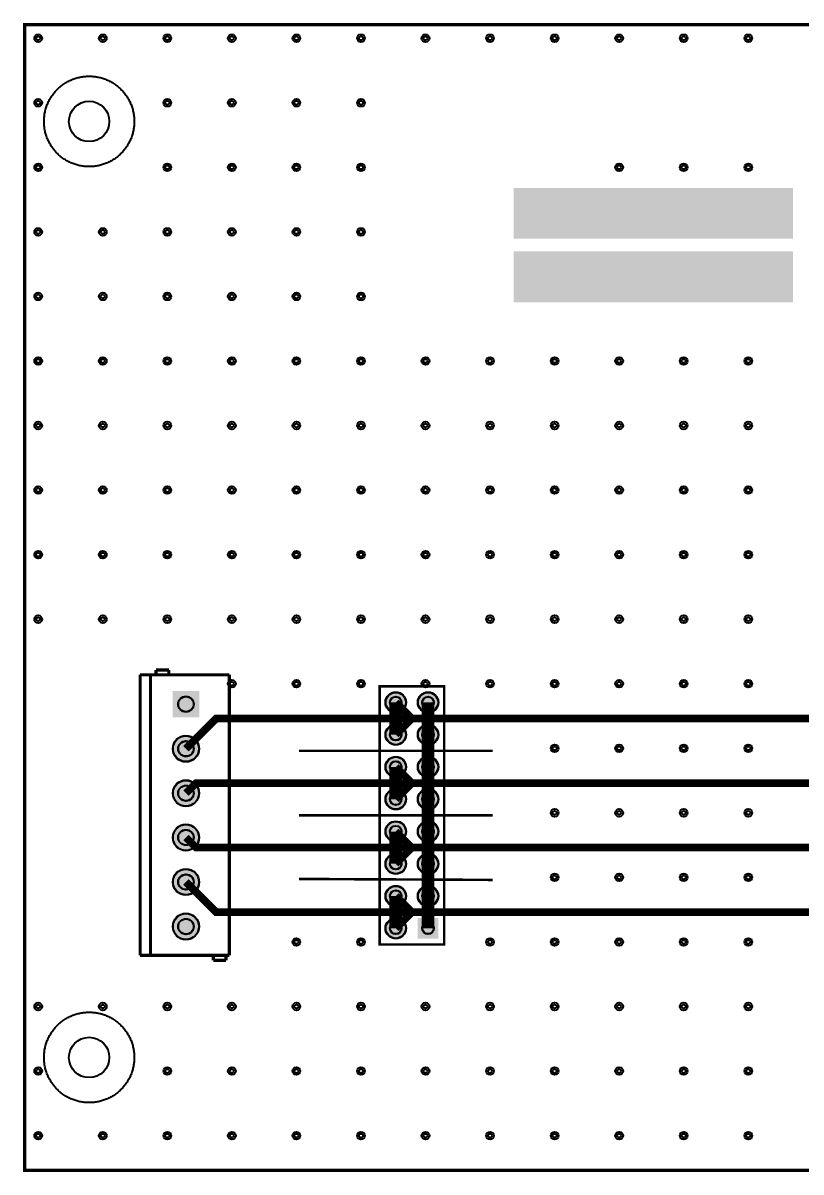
# Model space of a CAD drawing. Header units: millimetres. Extents: x -0.1 to 96, y -0.1 to 90.3.
# Drawn here: x -0.1 to 61.1, y -0.1 to 90.3 of the extents above; entities that cross this region are included whole.
import ezdxf

# ---------------------------------------------------------------- set-up
doc = ezdxf.new("R2010")
doc.units = ezdxf.units.MM
for name, color, linetype, true_color in [('BoardOutLine', 7, 'Continuous', 0xff00ff), ('BottomLayer', 7, 'Continuous', 0x0000ff), ('BottomSolderMaskLayer', 7, 'Continuous', 0xaa00ff), ('Document', 7, 'Continuous', 0xffffff), ('Hole', 7, 'Continuous', 0x222222), ('Multi-Layer', 7, 'Continuous', 0xc0c0c0), ('TopLayer', 7, 'Continuous', 0xff0000), ('TopSilkLayer', 7, 'Continuous', 0xffcc00), ('TopSolderMaskLayer', 7, 'Continuous', 0x800080)]:
    doc.layers.add(name, color=color, linetype=linetype, true_color=true_color)

msp = doc.modelspace()

# ---------------------------------------------------------------- hatches: boundary and pattern name
at = {"layer": 'BottomSolderMaskLayer'}
for points in [[(13.741, 37.732), (13.741, 35.649), (11.659, 35.649), (11.659, 37.732)], [(28.397, 36.83, 1), (30.023, 36.83, 1)], [(30.937, 36.83, 1), (32.563, 36.83, 1)], [(28.397, 34.29, 1), (30.023, 34.29, 1)], [(30.937, 34.29, 1), (32.563, 34.29, 1)], [(11.659, 33.185, 1), (13.741, 33.185, 1)], [(28.397, 31.75, 1), (30.023, 31.75, 1)], [(30.937, 31.75, 1), (32.563, 31.75, 1)], [(11.659, 29.68, 1), (13.741, 29.68, 1)], [(28.397, 29.21, 1), (30.023, 29.21, 1)], [(30.937, 29.21, 1), (32.563, 29.21, 1)], [(11.659, 26.2, 1), (13.741, 26.2, 1)], [(28.397, 26.67, 1), (30.023, 26.67, 1)], [(30.937, 26.67, 1), (32.563, 26.67, 1)], [(28.397, 24.13, 1), (30.023, 24.13, 1)], [(30.937, 24.13, 1), (32.563, 24.13, 1)], [(11.659, 22.695, 1), (13.741, 22.695, 1)], [(28.397, 21.59, 1), (30.023, 21.59, 1)], [(30.937, 21.59, 1), (32.563, 21.59, 1)], [(11.659, 19.19, 1), (13.741, 19.19, 1)], [(28.397, 19.05, 1), (30.023, 19.05, 1)], [(30.937, 18.237), (30.937, 19.863), (32.563, 19.863), (32.563, 18.237)]]:
    msp.add_hatch(color=256, dxfattribs=at).paths.add_polyline_path(points)
at = {"layer": 'Multi-Layer'}
for points in [[(13.716, 37.706), (13.716, 35.674), (11.684, 35.674), (11.684, 37.706)], [(28.423, 36.83, 1), (29.997, 36.83, 1)], [(30.963, 36.83, 1), (32.537, 36.83, 1)], [(28.423, 34.29, 1), (29.997, 34.29, 1)], [(30.963, 34.29, 1), (32.537, 34.29, 1)], [(11.684, 33.185, 1), (13.716, 33.185, 1)], [(28.423, 31.75, 1), (29.997, 31.75, 1)], [(30.963, 31.75, 1), (32.537, 31.75, 1)], [(11.684, 29.68, 1), (13.716, 29.68, 1)], [(28.423, 29.21, 1), (29.997, 29.21, 1)], [(30.963, 29.21, 1), (32.537, 29.21, 1)], [(11.684, 26.2, 1), (13.716, 26.2, 1)], [(28.423, 26.67, 1), (29.997, 26.67, 1)], [(30.963, 26.67, 1), (32.537, 26.67, 1)], [(28.423, 24.13, 1), (29.997, 24.13, 1)], [(30.963, 24.13, 1), (32.537, 24.13, 1)], [(11.684, 22.695, 1), (13.716, 22.695, 1)], [(28.423, 21.59, 1), (29.997, 21.59, 1)], [(30.963, 21.59, 1), (32.537, 21.59, 1)], [(11.684, 19.19, 1), (13.716, 19.19, 1)], [(28.423, 19.05, 1), (29.997, 19.05, 1)], [(30.963, 18.263), (30.963, 19.837), (32.537, 19.837), (32.537, 18.263)]]:
    msp.add_hatch(color=256, dxfattribs=at).paths.add_polyline_path(points)
at = {"layer": 'TopSilkLayer'}
for points in [[(60.48, 73.32), (60.48, 77.32), (38.48, 77.32), (38.48, 73.32), (55.48, 73.32)], [(60.48, 68.32), (60.48, 72.32), (38.48, 72.32), (38.48, 68.32), (55.48, 68.32)]]:
    msp.add_hatch(color=256, dxfattribs=at).paths.add_polyline_path(points)
at = {"layer": 'TopSolderMaskLayer'}
for points in [[(13.741, 37.732), (13.741, 35.649), (11.659, 35.649), (11.659, 37.732)], [(28.397, 36.83, 1), (30.023, 36.83, 1)], [(30.937, 36.83, 1), (32.563, 36.83, 1)], [(28.397, 34.29, 1), (30.023, 34.29, 1)], [(30.937, 34.29, 1), (32.563, 34.29, 1)], [(11.659, 33.185, 1), (13.741, 33.185, 1)], [(28.397, 31.75, 1), (30.023, 31.75, 1)], [(30.937, 31.75, 1), (32.563, 31.75, 1)], [(11.659, 29.68, 1), (13.741, 29.68, 1)], [(28.397, 29.21, 1), (30.023, 29.21, 1)], [(30.937, 29.21, 1), (32.563, 29.21, 1)], [(11.659, 26.2, 1), (13.741, 26.2, 1)], [(28.397, 26.67, 1), (30.023, 26.67, 1)], [(30.937, 26.67, 1), (32.563, 26.67, 1)], [(28.397, 24.13, 1), (30.023, 24.13, 1)], [(30.937, 24.13, 1), (32.563, 24.13, 1)], [(11.659, 22.695, 1), (13.741, 22.695, 1)], [(28.397, 21.59, 1), (30.023, 21.59, 1)], [(30.937, 21.59, 1), (32.563, 21.59, 1)], [(11.659, 19.19, 1), (13.741, 19.19, 1)], [(28.397, 19.05, 1), (30.023, 19.05, 1)], [(30.937, 18.237), (30.937, 19.863), (32.563, 19.863), (32.563, 18.237)]]:
    msp.add_hatch(color=256, dxfattribs=at).paths.add_polyline_path(points)

# ---------------------------------------------------------------- linework, layer by layer
at = {"layer": 'BoardOutLine', "const_width": 0.254}
msp.add_lwpolyline([(95.885, 0), (0, 0), (0, 90.17), (95.885, 90.17), (95.885, 0)], close=True, dxfattribs=at)
at = {"layer": 'BottomLayer'}
for points in [[(1.53, 82.55), (1.531, 82.635), (1.534, 82.721), (1.538, 82.806), (1.545, 82.891), (1.554, 82.976), (1.565, 83.06), (1.578, 83.144), (1.593, 83.228), (1.611, 83.312), (1.63, 83.395), (1.651, 83.478), (1.674, 83.56), (1.699, 83.641), (1.726, 83.722), (1.755, 83.803), (1.785, 83.882), (1.818, 83.961), (1.853, 84.039), (1.889, 84.116), (1.927, 84.192), (1.968, 84.267), (2.009, 84.342), (2.053, 84.415), (2.099, 84.487), (2.146, 84.558), (2.195, 84.628), (2.245, 84.697), (2.297, 84.764), (2.351, 84.83), (2.406, 84.895), (2.463, 84.959), (2.522, 85.021), (2.581, 85.082), (2.643, 85.141), (2.705, 85.199), (2.77, 85.255), (2.835, 85.31), (2.902, 85.363), (2.97, 85.414), (3.039, 85.464), (3.109, 85.512), (3.181, 85.559), (3.253, 85.604), (3.327, 85.647), (3.402, 85.688), (3.477, 85.727), (3.554, 85.765), (3.631, 85.801), (3.709, 85.835), (3.788, 85.867), (3.868, 85.897), (3.949, 85.925), (4.03, 85.951), (4.112, 85.975), (4.194, 85.997), (4.277, 86.018), (4.36, 86.036), (4.444, 86.052), (4.528, 86.067), (4.612, 86.079), (4.697, 86.089), (4.782, 86.097), (4.867, 86.103), (4.952, 86.107), (5.037, 86.11), (5.123, 86.11), (5.208, 86.107), (5.293, 86.103), (5.378, 86.097), (5.463, 86.089), (5.548, 86.079), (5.632, 86.067), (5.716, 86.052), (5.8, 86.036), (5.883, 86.018), (5.966, 85.997), (6.048, 85.975), (6.13, 85.951), (6.211, 85.925), (6.292, 85.897), (6.372, 85.867), (6.451, 85.835), (6.529, 85.801), (6.606, 85.765), (6.683, 85.727), (6.759, 85.688), (6.833, 85.647), (6.907, 85.604), (6.979, 85.559), (7.051, 85.512), (7.121, 85.464), (7.19, 85.414), (7.258, 85.363), (7.325, 85.31), (7.391, 85.255), (7.455, 85.199), (7.517, 85.141), (7.579, 85.082), (7.638, 85.021), (7.697, 84.959), (7.754, 84.895), (7.809, 84.83), (7.863, 84.764), (7.915, 84.697), (7.965, 84.628), (8.014, 84.558), (8.061, 84.487), (8.107, 84.415), (8.151, 84.342), (8.193, 84.267), (8.233, 84.192), (8.271, 84.116), (8.307, 84.039), (8.342, 83.961), (8.375, 83.882), (8.406, 83.803), (8.434, 83.722), (8.461, 83.641), (8.486, 83.56), (8.509, 83.478), (8.53, 83.395), (8.55, 83.312), (8.567, 83.228), (8.582, 83.144), (8.595, 83.06), (8.606, 82.976), (8.615, 82.891), (8.622, 82.806), (8.627, 82.721), (8.629, 82.635), (8.63, 82.55), (8.629, 82.465), (8.627, 82.38), (8.622, 82.295), (8.615, 82.21), (8.606, 82.125), (8.595, 82.04), (8.582, 81.956), (8.567, 81.872), (8.55, 81.788), (8.53, 81.705), (8.509, 81.623), (8.486, 81.54), (8.461, 81.459), (8.434, 81.378), (8.406, 81.298), (8.375, 81.218), (8.342, 81.14), (8.307, 81.062), (8.271, 80.984), (8.233, 80.908), (8.193, 80.833), (8.151, 80.759), (8.107, 80.686), (8.061, 80.613), (8.014, 80.542), (7.965, 80.472), (7.915, 80.404), (7.863, 80.336), (7.809, 80.27), (7.754, 80.205), (7.697, 80.142), (7.638, 80.079), (7.579, 80.019), (7.517, 79.959), (7.455, 79.902), (7.391, 79.845), (7.325, 79.791), (7.258, 79.737), (7.19, 79.686), (7.121, 79.636), (7.051, 79.588), (6.979, 79.541), (6.907, 79.497), (6.833, 79.454), (6.759, 79.412), (6.683, 79.373), (6.606, 79.335), (6.529, 79.3), (6.451, 79.266), (6.372, 79.234), (6.292, 79.204), (6.211, 79.176), (6.13, 79.149), (6.048, 79.125), (5.966, 79.103), (5.883, 79.083), (5.8, 79.064), (5.716, 79.048), (5.632, 79.034), (5.548, 79.021), (5.463, 79.011), (5.378, 79.003), (5.293, 78.997), (5.208, 78.993), (5.123, 78.991), (5.037, 78.991), (4.952, 78.993), (4.867, 78.997), (4.782, 79.003), (4.697, 79.011), (4.612, 79.021), (4.528, 79.034), (4.444, 79.048), (4.36, 79.064), (4.277, 79.083), (4.194, 79.103), (4.112, 79.125), (4.03, 79.149), (3.949, 79.176), (3.868, 79.204), (3.788, 79.234), (3.709, 79.266), (3.631, 79.3), (3.554, 79.335), (3.477, 79.373), (3.402, 79.412), (3.327, 79.454), (3.253, 79.497), (3.181, 79.541), (3.109, 79.588), (3.039, 79.636), (2.97, 79.686), (2.902, 79.737), (2.835, 79.791), (2.77, 79.845), (2.705, 79.902), (2.643, 79.959), (2.581, 80.019), (2.522, 80.079), (2.463, 80.142), (2.406, 80.205), (2.351, 80.27), (2.297, 80.336), (2.245, 80.404), (2.195, 80.472), (2.146, 80.542), (2.099, 80.613), (2.053, 80.686), (2.009, 80.759), (1.968, 80.833), (1.927, 80.908), (1.889, 80.984), (1.853, 81.062), (1.818, 81.14), (1.785, 81.218), (1.755, 81.298), (1.726, 81.378), (1.699, 81.459), (1.674, 81.54), (1.651, 81.623), (1.63, 81.705), (1.611, 81.788), (1.593, 81.872), (1.578, 81.956), (1.565, 82.04), (1.554, 82.125), (1.545, 82.21), (1.538, 82.295), (1.534, 82.38), (1.531, 82.465), (1.53, 82.55)], [(1.53, 8.89), (1.531, 8.975), (1.534, 9.061), (1.538, 9.146), (1.545, 9.231), (1.554, 9.315), (1.565, 9.4), (1.578, 9.484), (1.593, 9.568), (1.611, 9.652), (1.63, 9.735), (1.651, 9.818), (1.674, 9.9), (1.699, 9.981), (1.726, 10.062), (1.755, 10.142), (1.785, 10.222), (1.818, 10.301), (1.853, 10.379), (1.889, 10.456), (1.927, 10.532), (1.968, 10.607), (2.009, 10.681), (2.053, 10.755), (2.099, 10.827), (2.146, 10.898), (2.195, 10.968), (2.245, 11.036), (2.297, 11.104), (2.351, 11.17), (2.406, 11.235), (2.463, 11.299), (2.522, 11.361), (2.581, 11.422), (2.643, 11.481), (2.705, 11.539), (2.77, 11.595), (2.835, 11.65), (2.902, 11.703), (2.97, 11.754), (3.039, 11.804), (3.109, 11.852), (3.181, 11.899), (3.253, 11.944), (3.327, 11.987), (3.402, 12.028), (3.477, 12.067), (3.554, 12.105), (3.631, 12.141), (3.709, 12.174), (3.788, 12.206), (3.868, 12.236), (3.949, 12.265), (4.03, 12.291), (4.112, 12.315), (4.194, 12.337), (4.277, 12.358), (4.36, 12.376), (4.444, 12.392), (4.528, 12.406), (4.612, 12.419), (4.697, 12.429), (4.782, 12.437), (4.867, 12.443), (4.952, 12.447), (5.037, 12.449), (5.123, 12.449), (5.208, 12.447), (5.293, 12.443), (5.378, 12.437), (5.463, 12.429), (5.548, 12.419), (5.632, 12.406), (5.716, 12.392), (5.8, 12.376), (5.883, 12.358), (5.966, 12.337), (6.048, 12.315), (6.13, 12.291), (6.211, 12.265), (6.292, 12.236), (6.372, 12.206), (6.451, 12.174), (6.529, 12.141), (6.606, 12.105), (6.683, 12.067), (6.759, 12.028), (6.833, 11.987), (6.907, 11.944), (6.979, 11.899), (7.051, 11.852), (7.121, 11.804), (7.19, 11.754), (7.258, 11.703), (7.325, 11.65), (7.391, 11.595), (7.455, 11.539), (7.517, 11.481), (7.579, 11.422), (7.638, 11.361), (7.697, 11.299), (7.754, 11.235), (7.809, 11.17), (7.863, 11.104), (7.915, 11.036), (7.965, 10.968), (8.014, 10.898), (8.061, 10.827), (8.107, 10.755), (8.151, 10.681), (8.193, 10.607), (8.233, 10.532), (8.271, 10.456), (8.307, 10.379), (8.342, 10.301), (8.375, 10.222), (8.406, 10.142), (8.434, 10.062), (8.461, 9.981), (8.486, 9.9), (8.509, 9.818), (8.53, 9.735), (8.55, 9.652), (8.567, 9.568), (8.582, 9.484), (8.595, 9.4), (8.606, 9.315), (8.615, 9.231), (8.622, 9.146), (8.627, 9.061), (8.629, 8.975), (8.63, 8.89), (8.629, 8.805), (8.627, 8.72), (8.622, 8.634), (8.615, 8.549), (8.606, 8.465), (8.595, 8.38), (8.582, 8.296), (8.567, 8.212), (8.55, 8.128), (8.53, 8.045), (8.509, 7.962), (8.486, 7.88), (8.461, 7.799), (8.434, 7.718), (8.406, 7.638), (8.375, 7.558), (8.342, 7.479), (8.307, 7.401), (8.271, 7.324), (8.233, 7.248), (8.193, 7.173), (8.151, 7.099), (8.107, 7.025), (8.061, 6.953), (8.014, 6.882), (7.965, 6.812), (7.915, 6.744), (7.863, 6.676), (7.809, 6.61), (7.754, 6.545), (7.697, 6.481), (7.638, 6.419), (7.579, 6.359), (7.517, 6.299), (7.455, 6.241), (7.391, 6.185), (7.325, 6.13), (7.258, 6.077), (7.19, 6.026), (7.121, 5.976), (7.051, 5.928), (6.979, 5.881), (6.907, 5.836), (6.833, 5.793), (6.759, 5.752), (6.683, 5.713), (6.606, 5.675), (6.529, 5.639), (6.451, 5.606), (6.372, 5.574), (6.292, 5.544), (6.211, 5.515), (6.13, 5.489), (6.048, 5.465), (5.966, 5.443), (5.883, 5.422), (5.8, 5.404), (5.716, 5.388), (5.632, 5.374), (5.548, 5.361), (5.463, 5.351), (5.378, 5.343), (5.293, 5.337), (5.208, 5.333), (5.123, 5.331), (5.037, 5.331), (4.952, 5.333), (4.867, 5.337), (4.782, 5.343), (4.697, 5.351), (4.612, 5.361), (4.528, 5.374), (4.444, 5.388), (4.36, 5.404), (4.277, 5.422), (4.194, 5.443), (4.112, 5.465), (4.03, 5.489), (3.949, 5.515), (3.868, 5.544), (3.788, 5.574), (3.709, 5.606), (3.631, 5.639), (3.554, 5.675), (3.477, 5.713), (3.402, 5.752), (3.327, 5.793), (3.253, 5.836), (3.181, 5.881), (3.109, 5.928), (3.039, 5.976), (2.97, 6.026), (2.902, 6.077), (2.835, 6.13), (2.77, 6.185), (2.705, 6.241), (2.643, 6.299), (2.581, 6.359), (2.522, 6.419), (2.463, 6.481), (2.406, 6.545), (2.351, 6.61), (2.297, 6.676), (2.245, 6.744), (2.195, 6.812), (2.146, 6.882), (2.099, 6.953), (2.053, 7.025), (2.009, 7.099), (1.968, 7.173), (1.927, 7.248), (1.889, 7.324), (1.853, 7.401), (1.818, 7.479), (1.785, 7.558), (1.755, 7.638), (1.726, 7.718), (1.699, 7.799), (1.674, 7.88), (1.651, 7.962), (1.63, 8.045), (1.611, 8.128), (1.593, 8.212), (1.578, 8.296), (1.565, 8.38), (1.554, 8.465), (1.545, 8.549), (1.538, 8.634), (1.534, 8.72), (1.531, 8.805), (1.53, 8.89)]]:
    msp.add_lwpolyline(points, close=True, dxfattribs=at)
at = {"layer": 'BottomLayer', "const_width": 0.6}
for points in [[(29.21, 36.83), (30.48, 35.56)], [(30.48, 35.56), (15.075, 35.56), (12.7, 33.185)], [(29.21, 34.29), (30.48, 35.56)], [(30.48, 35.56), (69.215, 35.56), (83.185, 21.59)], [(29.21, 31.75), (30.48, 30.48)], [(30.48, 30.48), (13.5, 30.48), (12.7, 29.68)], [(29.21, 29.21), (30.48, 30.48)], [(30.48, 30.48), (69.215, 30.48), (83.185, 16.51)], [(30.48, 25.4), (13.5, 25.4), (12.7, 26.2)], [(29.21, 26.67), (30.48, 25.4)], [(29.21, 24.13), (30.48, 25.4)], [(30.48, 25.4), (69.088, 25.4)], [(30.48, 20.32), (15.075, 20.32), (12.7, 22.695)], [(29.21, 21.59), (30.48, 20.32)], [(29.21, 19.05), (30.48, 20.32)], [(30.48, 20.32), (69.85, 20.32)]]:
    msp.add_lwpolyline(points, dxfattribs=at)
at = {"layer": 'BottomSolderMaskLayer'}
for centre, radius in [((12.7, 36.69), 0.614), ((29.21, 36.83), 0.813), ((29.21, 36.83), 0.459), ((31.75, 36.83), 0.813), ((31.75, 36.83), 0.459), ((29.21, 34.29), 0.813), ((29.21, 34.29), 0.459), ((31.75, 34.29), 0.813), ((31.75, 34.29), 0.459), ((12.7, 33.185), 1.041), ((12.7, 33.185), 0.614), ((29.21, 31.75), 0.813), ((31.75, 31.75), 0.813), ((29.21, 31.75), 0.459), ((31.75, 31.75), 0.459), ((12.7, 29.68), 1.041), ((12.7, 29.68), 0.614), ((29.21, 29.21), 0.813), ((31.75, 29.21), 0.813), ((29.21, 29.21), 0.459), ((31.75, 29.21), 0.459), ((12.7, 26.2), 1.041), ((29.21, 26.67), 0.813), ((29.21, 26.67), 0.459), ((31.75, 26.67), 0.813), ((31.75, 26.67), 0.459), ((12.7, 26.2), 0.614), ((29.21, 24.13), 0.813), ((29.21, 24.13), 0.459), ((31.75, 24.13), 0.813), ((31.75, 24.13), 0.459), ((12.7, 22.695), 1.041), ((12.7, 22.695), 0.614), ((29.21, 21.59), 0.813), ((29.21, 21.59), 0.459), ((31.75, 21.59), 0.813), ((31.75, 21.59), 0.459), ((12.7, 19.19), 1.041), ((12.7, 19.19), 0.614), ((29.21, 19.05), 0.813), ((29.21, 19.05), 0.459), ((31.75, 19.05), 0.459)]:
    msp.add_circle(centre, radius, dxfattribs=at)
at = {"layer": 'Document', "const_width": 0.254}
for points in [[(11.354, 39.383), (10.338, 39.383)], [(10.338, 39.383), (10.338, 39.002)], [(11.354, 39.002), (11.354, 39.383)], [(14.859, 16.523), (14.859, 16.929)], [(15.85, 16.523), (14.859, 16.523)], [(15.85, 16.929), (15.85, 16.523)]]:
    msp.add_lwpolyline(points, dxfattribs=at)
at = {"layer": 'Hole'}
for centre in [(1.072, 89.098), (6.152, 89.098), (11.232, 89.098), (16.312, 89.098), (21.392, 89.098), (26.472, 89.098), (31.552, 89.098), (36.632, 89.098), (41.712, 89.098), (46.792, 89.098), (51.872, 89.098), (56.952, 89.098), (1.072, 84.018), (11.232, 84.018), (16.312, 84.018), (21.392, 84.018), (26.472, 84.018), (1.072, 78.938), (11.232, 78.938), (16.312, 78.938), (21.392, 78.938), (26.472, 78.938), (46.792, 78.938), (51.872, 78.938), (56.952, 78.938), (1.072, 73.858), (6.152, 73.858), (11.232, 73.858), (16.312, 73.858), (21.392, 73.858), (26.472, 73.858), (1.072, 68.778), (6.152, 68.778), (11.232, 68.778), (16.312, 68.778), (21.392, 68.778), (26.472, 68.778), (1.072, 63.698), (6.152, 63.698), (11.232, 63.698), (16.312, 63.698), (21.392, 63.698), (26.472, 63.698), (31.552, 63.698), (36.632, 63.698), (41.712, 63.698), (46.792, 63.698), (51.872, 63.698), (56.952, 63.698), (1.072, 58.618), (6.152, 58.618), (11.232, 58.618), (16.312, 58.618), (21.392, 58.618), (26.472, 58.618), (31.552, 58.618), (36.632, 58.618), (41.712, 58.618), (46.792, 58.618), (51.872, 58.618), (56.952, 58.618), (1.072, 53.538), (6.152, 53.538), (11.232, 53.538), (16.312, 53.538), (21.392, 53.538), (26.472, 53.538), (31.552, 53.538), (36.632, 53.538), (41.712, 53.538), (46.792, 53.538), (51.872, 53.538), (56.952, 53.538), (1.072, 48.458), (6.152, 48.458), (11.232, 48.458), (16.312, 48.458), (21.392, 48.458), (26.472, 48.458), (31.552, 48.458), (36.632, 48.458), (41.712, 48.458), (46.792, 48.458), (51.872, 48.458), (56.952, 48.458), (1.072, 43.378), (6.152, 43.378), (11.232, 43.378), (16.312, 43.378), (21.392, 43.378), (26.472, 43.378), (31.552, 43.378), (36.632, 43.378), (41.712, 43.378), (46.792, 43.378), (51.872, 43.378), (56.952, 43.378), (16.312, 38.298), (21.392, 38.298), (26.472, 38.298), (31.552, 38.298), (36.632, 38.298), (41.712, 38.298), (46.792, 38.298), (51.872, 38.298), (56.952, 38.298), (41.712, 33.218), (46.792, 33.218), (51.872, 33.218), (56.952, 33.218), (41.712, 28.138), (46.792, 28.138), (51.872, 28.138), (56.952, 28.138), (41.712, 23.058), (46.792, 23.058), (51.872, 23.058), (56.952, 23.058), (21.392, 17.978), (26.472, 17.978), (36.632, 17.978), (41.712, 17.978), (46.792, 17.978), (51.872, 17.978), (56.952, 17.978), (1.072, 12.898), (6.152, 12.898), (11.232, 12.898), (16.312, 12.898), (21.392, 12.898), (26.472, 12.898), (31.552, 12.898), (36.632, 12.898), (41.712, 12.898), (46.792, 12.898), (51.872, 12.898), (56.952, 12.898), (1.072, 7.818), (11.232, 7.818), (16.312, 7.818), (21.392, 7.818), (26.472, 7.818), (31.552, 7.818), (36.632, 7.818), (41.712, 7.818), (46.792, 7.818), (51.872, 7.818), (56.952, 7.818), (1.072, 2.738), (6.152, 2.738), (11.232, 2.738), (16.312, 2.738), (21.392, 2.738), (26.472, 2.738), (31.552, 2.738), (36.632, 2.738), (41.712, 2.738), (46.792, 2.738), (51.872, 2.738), (56.952, 2.738)]:
    msp.add_circle(centre, 0.153, dxfattribs=at)
at = {"layer": 'Multi-Layer'}
for centre, radius in [((1.072, 89.098), 0.305), ((6.152, 89.098), 0.305), ((11.232, 89.098), 0.305), ((16.312, 89.098), 0.305), ((21.392, 89.098), 0.305), ((26.472, 89.098), 0.305), ((31.552, 89.098), 0.305), ((36.632, 89.098), 0.305), ((41.712, 89.098), 0.305), ((46.792, 89.098), 0.305), ((51.872, 89.098), 0.305), ((56.952, 89.098), 0.305), ((1.072, 84.018), 0.305), ((5.08, 82.55), 1.588), ((11.232, 84.018), 0.305), ((16.312, 84.018), 0.305), ((21.392, 84.018), 0.305), ((26.472, 84.018), 0.305), ((1.072, 78.938), 0.305), ((11.232, 78.938), 0.305), ((16.312, 78.938), 0.305), ((21.392, 78.938), 0.305), ((26.472, 78.938), 0.305), ((46.792, 78.938), 0.305), ((51.872, 78.938), 0.305), ((56.952, 78.938), 0.305), ((1.072, 73.858), 0.305), ((6.152, 73.858), 0.305), ((11.232, 73.858), 0.305), ((16.312, 73.858), 0.305), ((21.392, 73.858), 0.305), ((26.472, 73.858), 0.305), ((1.072, 68.778), 0.305), ((6.152, 68.778), 0.305), ((11.232, 68.778), 0.305), ((16.312, 68.778), 0.305), ((21.392, 68.778), 0.305), ((26.472, 68.778), 0.305), ((1.072, 63.698), 0.305), ((6.152, 63.698), 0.305), ((11.232, 63.698), 0.305), ((16.312, 63.698), 0.305), ((21.392, 63.698), 0.305), ((26.472, 63.698), 0.305), ((31.552, 63.698), 0.305), ((36.632, 63.698), 0.305), ((41.712, 63.698), 0.305), ((46.792, 63.698), 0.305), ((51.872, 63.698), 0.305), ((56.952, 63.698), 0.305), ((1.072, 58.618), 0.305), ((6.152, 58.618), 0.305), ((11.232, 58.618), 0.305), ((16.312, 58.618), 0.305), ((21.392, 58.618), 0.305), ((26.472, 58.618), 0.305), ((31.552, 58.618), 0.305), ((36.632, 58.618), 0.305), ((41.712, 58.618), 0.305), ((46.792, 58.618), 0.305), ((51.872, 58.618), 0.305), ((56.952, 58.618), 0.305), ((1.072, 53.538), 0.305), ((6.152, 53.538), 0.305), ((11.232, 53.538), 0.305), ((16.312, 53.538), 0.305), ((21.392, 53.538), 0.305), ((26.472, 53.538), 0.305), ((31.552, 53.538), 0.305), ((36.632, 53.538), 0.305), ((41.712, 53.538), 0.305), ((46.792, 53.538), 0.305), ((51.872, 53.538), 0.305), ((56.952, 53.538), 0.305), ((1.072, 48.458), 0.305), ((6.152, 48.458), 0.305), ((11.232, 48.458), 0.305), ((16.312, 48.458), 0.305), ((21.392, 48.458), 0.305), ((26.472, 48.458), 0.305), ((31.552, 48.458), 0.305), ((36.632, 48.458), 0.305), ((41.712, 48.458), 0.305), ((46.792, 48.458), 0.305), ((51.872, 48.458), 0.305), ((56.952, 48.458), 0.305), ((1.072, 43.378), 0.305), ((6.152, 43.378), 0.305), ((11.232, 43.378), 0.305), ((16.312, 43.378), 0.305), ((21.392, 43.378), 0.305), ((26.472, 43.378), 0.305), ((31.552, 43.378), 0.305), ((36.632, 43.378), 0.305), ((41.712, 43.378), 0.305), ((46.792, 43.378), 0.305), ((51.872, 43.378), 0.305), ((56.952, 43.378), 0.305), ((16.312, 38.298), 0.305), ((21.392, 38.298), 0.305), ((26.472, 38.298), 0.305), ((31.552, 38.298), 0.305), ((36.632, 38.298), 0.305), ((41.712, 38.298), 0.305), ((46.792, 38.298), 0.305), ((51.872, 38.298), 0.305), ((56.952, 38.298), 0.305), ((12.7, 36.69), 0.599), ((29.21, 36.83), 0.787), ((29.21, 36.83), 0.445), ((31.75, 36.83), 0.787), ((31.75, 36.83), 0.445), ((29.21, 34.29), 0.787), ((29.21, 34.29), 0.445), ((31.75, 34.29), 0.787), ((31.75, 34.29), 0.445), ((12.7, 33.185), 1.016), ((12.7, 33.185), 0.599), ((41.712, 33.218), 0.305), ((46.792, 33.218), 0.305), ((51.872, 33.218), 0.305), ((56.952, 33.218), 0.305), ((29.21, 31.75), 0.787), ((29.21, 31.75), 0.445), ((31.75, 31.75), 0.787), ((31.75, 31.75), 0.445), ((12.7, 29.68), 1.016), ((12.7, 29.68), 0.599), ((29.21, 29.21), 0.787), ((31.75, 29.21), 0.787), ((29.21, 29.21), 0.445), ((31.75, 29.21), 0.445), ((41.712, 28.138), 0.305), ((46.792, 28.138), 0.305), ((51.872, 28.138), 0.305), ((56.952, 28.138), 0.305), ((12.7, 26.2), 1.016), ((29.21, 26.67), 0.787), ((31.75, 26.67), 0.787), ((12.7, 26.2), 0.599), ((29.21, 26.67), 0.445), ((31.75, 26.67), 0.445), ((29.21, 24.13), 0.787), ((29.21, 24.13), 0.445), ((31.75, 24.13), 0.787), ((31.75, 24.13), 0.445), ((12.7, 22.695), 1.016), ((12.7, 22.695), 0.599), ((41.712, 23.058), 0.305), ((46.792, 23.058), 0.305), ((51.872, 23.058), 0.305), ((56.952, 23.058), 0.305), ((29.21, 21.59), 0.787), ((29.21, 21.59), 0.445), ((31.75, 21.59), 0.787), ((31.75, 21.59), 0.445), ((12.7, 19.19), 1.016), ((12.7, 19.19), 0.599), ((29.21, 19.05), 0.787), ((29.21, 19.05), 0.445), ((31.75, 19.05), 0.445), ((21.392, 17.978), 0.305), ((26.472, 17.978), 0.305), ((36.632, 17.978), 0.305), ((41.712, 17.978), 0.305), ((46.792, 17.978), 0.305), ((51.872, 17.978), 0.305), ((56.952, 17.978), 0.305), ((1.072, 12.898), 0.305), ((6.152, 12.898), 0.305), ((11.232, 12.898), 0.305), ((16.312, 12.898), 0.305), ((21.392, 12.898), 0.305), ((26.472, 12.898), 0.305), ((31.552, 12.898), 0.305), ((36.632, 12.898), 0.305), ((41.712, 12.898), 0.305), ((46.792, 12.898), 0.305), ((51.872, 12.898), 0.305), ((56.952, 12.898), 0.305), ((5.08, 8.89), 1.588), ((1.072, 7.818), 0.305), ((11.232, 7.818), 0.305), ((16.312, 7.818), 0.305), ((21.392, 7.818), 0.305), ((26.472, 7.818), 0.305), ((31.552, 7.818), 0.305), ((36.632, 7.818), 0.305), ((41.712, 7.818), 0.305), ((46.792, 7.818), 0.305), ((51.872, 7.818), 0.305), ((56.952, 7.818), 0.305), ((1.072, 2.738), 0.305), ((6.152, 2.738), 0.305), ((11.232, 2.738), 0.305), ((16.312, 2.738), 0.305), ((21.392, 2.738), 0.305), ((26.472, 2.738), 0.305), ((31.552, 2.738), 0.305), ((36.632, 2.738), 0.305), ((41.712, 2.738), 0.305), ((46.792, 2.738), 0.305), ((51.872, 2.738), 0.305), ((56.952, 2.738), 0.305)]:
    msp.add_circle(centre, radius, dxfattribs=at)
at = {"layer": 'TopLayer'}
for points in [[(1.53, 82.55), (1.531, 82.635), (1.534, 82.721), (1.538, 82.806), (1.545, 82.891), (1.554, 82.976), (1.565, 83.06), (1.578, 83.144), (1.593, 83.228), (1.611, 83.312), (1.63, 83.395), (1.651, 83.478), (1.674, 83.56), (1.699, 83.641), (1.726, 83.722), (1.755, 83.803), (1.785, 83.882), (1.818, 83.961), (1.853, 84.039), (1.889, 84.116), (1.927, 84.192), (1.968, 84.267), (2.009, 84.342), (2.053, 84.415), (2.099, 84.487), (2.146, 84.558), (2.195, 84.628), (2.245, 84.697), (2.297, 84.764), (2.351, 84.83), (2.406, 84.895), (2.463, 84.959), (2.522, 85.021), (2.581, 85.082), (2.643, 85.141), (2.705, 85.199), (2.77, 85.255), (2.835, 85.31), (2.902, 85.363), (2.97, 85.414), (3.039, 85.464), (3.109, 85.512), (3.181, 85.559), (3.253, 85.604), (3.327, 85.647), (3.402, 85.688), (3.477, 85.727), (3.554, 85.765), (3.631, 85.801), (3.709, 85.835), (3.788, 85.867), (3.868, 85.897), (3.949, 85.925), (4.03, 85.951), (4.112, 85.975), (4.194, 85.997), (4.277, 86.018), (4.36, 86.036), (4.444, 86.052), (4.528, 86.067), (4.612, 86.079), (4.697, 86.089), (4.782, 86.097), (4.867, 86.103), (4.952, 86.107), (5.037, 86.11), (5.123, 86.11), (5.208, 86.107), (5.293, 86.103), (5.378, 86.097), (5.463, 86.089), (5.548, 86.079), (5.632, 86.067), (5.716, 86.052), (5.8, 86.036), (5.883, 86.018), (5.966, 85.997), (6.048, 85.975), (6.13, 85.951), (6.211, 85.925), (6.292, 85.897), (6.372, 85.867), (6.451, 85.835), (6.529, 85.801), (6.606, 85.765), (6.683, 85.727), (6.759, 85.688), (6.833, 85.647), (6.907, 85.604), (6.979, 85.559), (7.051, 85.512), (7.121, 85.464), (7.19, 85.414), (7.258, 85.363), (7.325, 85.31), (7.391, 85.255), (7.455, 85.199), (7.517, 85.141), (7.579, 85.082), (7.638, 85.021), (7.697, 84.959), (7.754, 84.895), (7.809, 84.83), (7.863, 84.764), (7.915, 84.697), (7.965, 84.628), (8.014, 84.558), (8.061, 84.487), (8.107, 84.415), (8.151, 84.342), (8.193, 84.267), (8.233, 84.192), (8.271, 84.116), (8.307, 84.039), (8.342, 83.961), (8.375, 83.882), (8.406, 83.803), (8.434, 83.722), (8.461, 83.641), (8.486, 83.56), (8.509, 83.478), (8.53, 83.395), (8.55, 83.312), (8.567, 83.228), (8.582, 83.144), (8.595, 83.06), (8.606, 82.976), (8.615, 82.891), (8.622, 82.806), (8.627, 82.721), (8.629, 82.635), (8.63, 82.55), (8.629, 82.465), (8.627, 82.38), (8.622, 82.295), (8.615, 82.21), (8.606, 82.125), (8.595, 82.04), (8.582, 81.956), (8.567, 81.872), (8.55, 81.788), (8.53, 81.705), (8.509, 81.623), (8.486, 81.54), (8.461, 81.459), (8.434, 81.378), (8.406, 81.298), (8.375, 81.218), (8.342, 81.14), (8.307, 81.062), (8.271, 80.984), (8.233, 80.908), (8.193, 80.833), (8.151, 80.759), (8.107, 80.686), (8.061, 80.613), (8.014, 80.542), (7.965, 80.472), (7.915, 80.404), (7.863, 80.336), (7.809, 80.27), (7.754, 80.205), (7.697, 80.142), (7.638, 80.079), (7.579, 80.019), (7.517, 79.959), (7.455, 79.902), (7.391, 79.845), (7.325, 79.791), (7.258, 79.737), (7.19, 79.686), (7.121, 79.636), (7.051, 79.588), (6.979, 79.541), (6.907, 79.497), (6.833, 79.454), (6.759, 79.412), (6.683, 79.373), (6.606, 79.335), (6.529, 79.3), (6.451, 79.266), (6.372, 79.234), (6.292, 79.204), (6.211, 79.176), (6.13, 79.149), (6.048, 79.125), (5.966, 79.103), (5.883, 79.083), (5.8, 79.064), (5.716, 79.048), (5.632, 79.034), (5.548, 79.021), (5.463, 79.011), (5.378, 79.003), (5.293, 78.997), (5.208, 78.993), (5.123, 78.991), (5.037, 78.991), (4.952, 78.993), (4.867, 78.997), (4.782, 79.003), (4.697, 79.011), (4.612, 79.021), (4.528, 79.034), (4.444, 79.048), (4.36, 79.064), (4.277, 79.083), (4.194, 79.103), (4.112, 79.125), (4.03, 79.149), (3.949, 79.176), (3.868, 79.204), (3.788, 79.234), (3.709, 79.266), (3.631, 79.3), (3.554, 79.335), (3.477, 79.373), (3.402, 79.412), (3.327, 79.454), (3.253, 79.497), (3.181, 79.541), (3.109, 79.588), (3.039, 79.636), (2.97, 79.686), (2.902, 79.737), (2.835, 79.791), (2.77, 79.845), (2.705, 79.902), (2.643, 79.959), (2.581, 80.019), (2.522, 80.079), (2.463, 80.142), (2.406, 80.205), (2.351, 80.27), (2.297, 80.336), (2.245, 80.404), (2.195, 80.472), (2.146, 80.542), (2.099, 80.613), (2.053, 80.686), (2.009, 80.759), (1.968, 80.833), (1.927, 80.908), (1.889, 80.984), (1.853, 81.062), (1.818, 81.14), (1.785, 81.218), (1.755, 81.298), (1.726, 81.378), (1.699, 81.459), (1.674, 81.54), (1.651, 81.623), (1.63, 81.705), (1.611, 81.788), (1.593, 81.872), (1.578, 81.956), (1.565, 82.04), (1.554, 82.125), (1.545, 82.21), (1.538, 82.295), (1.534, 82.38), (1.531, 82.465), (1.53, 82.55)], [(1.53, 8.89), (1.531, 8.975), (1.534, 9.061), (1.538, 9.146), (1.545, 9.231), (1.554, 9.315), (1.565, 9.4), (1.578, 9.484), (1.593, 9.568), (1.611, 9.652), (1.63, 9.735), (1.651, 9.818), (1.674, 9.9), (1.699, 9.981), (1.726, 10.062), (1.755, 10.142), (1.785, 10.222), (1.818, 10.301), (1.853, 10.379), (1.889, 10.456), (1.927, 10.532), (1.968, 10.607), (2.009, 10.681), (2.053, 10.755), (2.099, 10.827), (2.146, 10.898), (2.195, 10.968), (2.245, 11.036), (2.297, 11.104), (2.351, 11.17), (2.406, 11.235), (2.463, 11.299), (2.522, 11.361), (2.581, 11.422), (2.643, 11.481), (2.705, 11.539), (2.77, 11.595), (2.835, 11.65), (2.902, 11.703), (2.97, 11.754), (3.039, 11.804), (3.109, 11.852), (3.181, 11.899), (3.253, 11.944), (3.327, 11.987), (3.402, 12.028), (3.477, 12.067), (3.554, 12.105), (3.631, 12.141), (3.709, 12.174), (3.788, 12.206), (3.868, 12.236), (3.949, 12.265), (4.03, 12.291), (4.112, 12.315), (4.194, 12.337), (4.277, 12.358), (4.36, 12.376), (4.444, 12.392), (4.528, 12.406), (4.612, 12.419), (4.697, 12.429), (4.782, 12.437), (4.867, 12.443), (4.952, 12.447), (5.037, 12.449), (5.123, 12.449), (5.208, 12.447), (5.293, 12.443), (5.378, 12.437), (5.463, 12.429), (5.548, 12.419), (5.632, 12.406), (5.716, 12.392), (5.8, 12.376), (5.883, 12.358), (5.966, 12.337), (6.048, 12.315), (6.13, 12.291), (6.211, 12.265), (6.292, 12.236), (6.372, 12.206), (6.451, 12.174), (6.529, 12.141), (6.606, 12.105), (6.683, 12.067), (6.759, 12.028), (6.833, 11.987), (6.907, 11.944), (6.979, 11.899), (7.051, 11.852), (7.121, 11.804), (7.19, 11.754), (7.258, 11.703), (7.325, 11.65), (7.391, 11.595), (7.455, 11.539), (7.517, 11.481), (7.579, 11.422), (7.638, 11.361), (7.697, 11.299), (7.754, 11.235), (7.809, 11.17), (7.863, 11.104), (7.915, 11.036), (7.965, 10.968), (8.014, 10.898), (8.061, 10.827), (8.107, 10.755), (8.151, 10.681), (8.193, 10.607), (8.233, 10.532), (8.271, 10.456), (8.307, 10.379), (8.342, 10.301), (8.375, 10.222), (8.406, 10.142), (8.434, 10.062), (8.461, 9.981), (8.486, 9.9), (8.509, 9.818), (8.53, 9.735), (8.55, 9.652), (8.567, 9.568), (8.582, 9.484), (8.595, 9.4), (8.606, 9.315), (8.615, 9.231), (8.622, 9.146), (8.627, 9.061), (8.629, 8.975), (8.63, 8.89), (8.629, 8.805), (8.627, 8.72), (8.622, 8.634), (8.615, 8.549), (8.606, 8.465), (8.595, 8.38), (8.582, 8.296), (8.567, 8.212), (8.55, 8.128), (8.53, 8.045), (8.509, 7.962), (8.486, 7.88), (8.461, 7.799), (8.434, 7.718), (8.406, 7.638), (8.375, 7.558), (8.342, 7.479), (8.307, 7.401), (8.271, 7.324), (8.233, 7.248), (8.193, 7.173), (8.151, 7.099), (8.107, 7.025), (8.061, 6.953), (8.014, 6.882), (7.965, 6.812), (7.915, 6.744), (7.863, 6.676), (7.809, 6.61), (7.754, 6.545), (7.697, 6.481), (7.638, 6.419), (7.579, 6.359), (7.517, 6.299), (7.455, 6.241), (7.391, 6.185), (7.325, 6.13), (7.258, 6.077), (7.19, 6.026), (7.121, 5.976), (7.051, 5.928), (6.979, 5.881), (6.907, 5.836), (6.833, 5.793), (6.759, 5.752), (6.683, 5.713), (6.606, 5.675), (6.529, 5.639), (6.451, 5.606), (6.372, 5.574), (6.292, 5.544), (6.211, 5.515), (6.13, 5.489), (6.048, 5.465), (5.966, 5.443), (5.883, 5.422), (5.8, 5.404), (5.716, 5.388), (5.632, 5.374), (5.548, 5.361), (5.463, 5.351), (5.378, 5.343), (5.293, 5.337), (5.208, 5.333), (5.123, 5.331), (5.037, 5.331), (4.952, 5.333), (4.867, 5.337), (4.782, 5.343), (4.697, 5.351), (4.612, 5.361), (4.528, 5.374), (4.444, 5.388), (4.36, 5.404), (4.277, 5.422), (4.194, 5.443), (4.112, 5.465), (4.03, 5.489), (3.949, 5.515), (3.868, 5.544), (3.788, 5.574), (3.709, 5.606), (3.631, 5.639), (3.554, 5.675), (3.477, 5.713), (3.402, 5.752), (3.327, 5.793), (3.253, 5.836), (3.181, 5.881), (3.109, 5.928), (3.039, 5.976), (2.97, 6.026), (2.902, 6.077), (2.835, 6.13), (2.77, 6.185), (2.705, 6.241), (2.643, 6.299), (2.581, 6.359), (2.522, 6.419), (2.463, 6.481), (2.406, 6.545), (2.351, 6.61), (2.297, 6.676), (2.245, 6.744), (2.195, 6.812), (2.146, 6.882), (2.099, 6.953), (2.053, 7.025), (2.009, 7.099), (1.968, 7.173), (1.927, 7.248), (1.889, 7.324), (1.853, 7.401), (1.818, 7.479), (1.785, 7.558), (1.755, 7.638), (1.726, 7.718), (1.699, 7.799), (1.674, 7.88), (1.651, 7.962), (1.63, 8.045), (1.611, 8.128), (1.593, 8.212), (1.578, 8.296), (1.565, 8.38), (1.554, 8.465), (1.545, 8.549), (1.538, 8.634), (1.534, 8.72), (1.531, 8.805), (1.53, 8.89)]]:
    msp.add_lwpolyline(points, close=True, dxfattribs=at)
at = {"layer": 'TopLayer', "const_width": 1}
for points in [[(29.21, 34.29), (29.21, 36.83)], [(31.75, 19.05), (31.75, 36.83)], [(29.21, 29.21), (29.21, 31.75)], [(29.21, 24.13), (29.21, 26.67)], [(29.21, 19.05), (29.21, 21.59)]]:
    msp.add_lwpolyline(points, dxfattribs=at)
at = {"layer": 'TopSilkLayer'}
for points, const_width in [([(9.093, 16.929), (9.093, 39.002)], 0.254), ([(9.093, 39.002), (9.906, 39.002)], 0.254), ([(9.906, 39.002), (16.104, 39.002)], 0.254), ([(9.906, 16.929), (9.906, 39.002)], 0.254), ([(16.104, 39.002), (16.104, 16.929)], 0.254), ([(36.83, 33.02), (21.59, 33.02)], 0.2), ([(36.83, 27.94), (21.59, 27.94)], 0.2), ([(36.83, 22.86), (21.59, 22.936)], 0.2), ([(9.906, 16.929), (9.093, 16.929)], 0.254), ([(16.104, 16.929), (9.906, 16.929)], 0.254)]:
    msp.add_lwpolyline(points, dxfattribs=dict(at, const_width=const_width))
at = {"layer": 'TopSilkLayer', "const_width": 0.203}
msp.add_lwpolyline([(33.02, 17.78), (33.02, 38.1), (27.94, 38.1), (27.94, 17.78), (33.02, 17.78)], close=True, dxfattribs=at)
at = {"layer": 'TopSolderMaskLayer'}
for centre, radius in [((12.7, 36.69), 0.614), ((29.21, 36.83), 0.813), ((29.21, 36.83), 0.459), ((31.75, 36.83), 0.813), ((31.75, 36.83), 0.459), ((29.21, 34.29), 0.813), ((29.21, 34.29), 0.459), ((31.75, 34.29), 0.813), ((31.75, 34.29), 0.459), ((12.7, 33.185), 1.041), ((12.7, 33.185), 0.614), ((29.21, 31.75), 0.813), ((31.75, 31.75), 0.813), ((29.21, 31.75), 0.459), ((31.75, 31.75), 0.459), ((12.7, 29.68), 1.041), ((12.7, 29.68), 0.614), ((29.21, 29.21), 0.813), ((31.75, 29.21), 0.813), ((29.21, 29.21), 0.459), ((31.75, 29.21), 0.459), ((12.7, 26.2), 1.041), ((29.21, 26.67), 0.813), ((29.21, 26.67), 0.459), ((31.75, 26.67), 0.813), ((31.75, 26.67), 0.459), ((12.7, 26.2), 0.614), ((29.21, 24.13), 0.813), ((29.21, 24.13), 0.459), ((31.75, 24.13), 0.813), ((31.75, 24.13), 0.459), ((12.7, 22.695), 1.041), ((12.7, 22.695), 0.614), ((29.21, 21.59), 0.813), ((29.21, 21.59), 0.459), ((31.75, 21.59), 0.813), ((31.75, 21.59), 0.459), ((12.7, 19.19), 1.041), ((12.7, 19.19), 0.614), ((29.21, 19.05), 0.813), ((29.21, 19.05), 0.459), ((31.75, 19.05), 0.459)]:
    msp.add_circle(centre, radius, dxfattribs=at)

doc.saveas('drawing.dxf')
